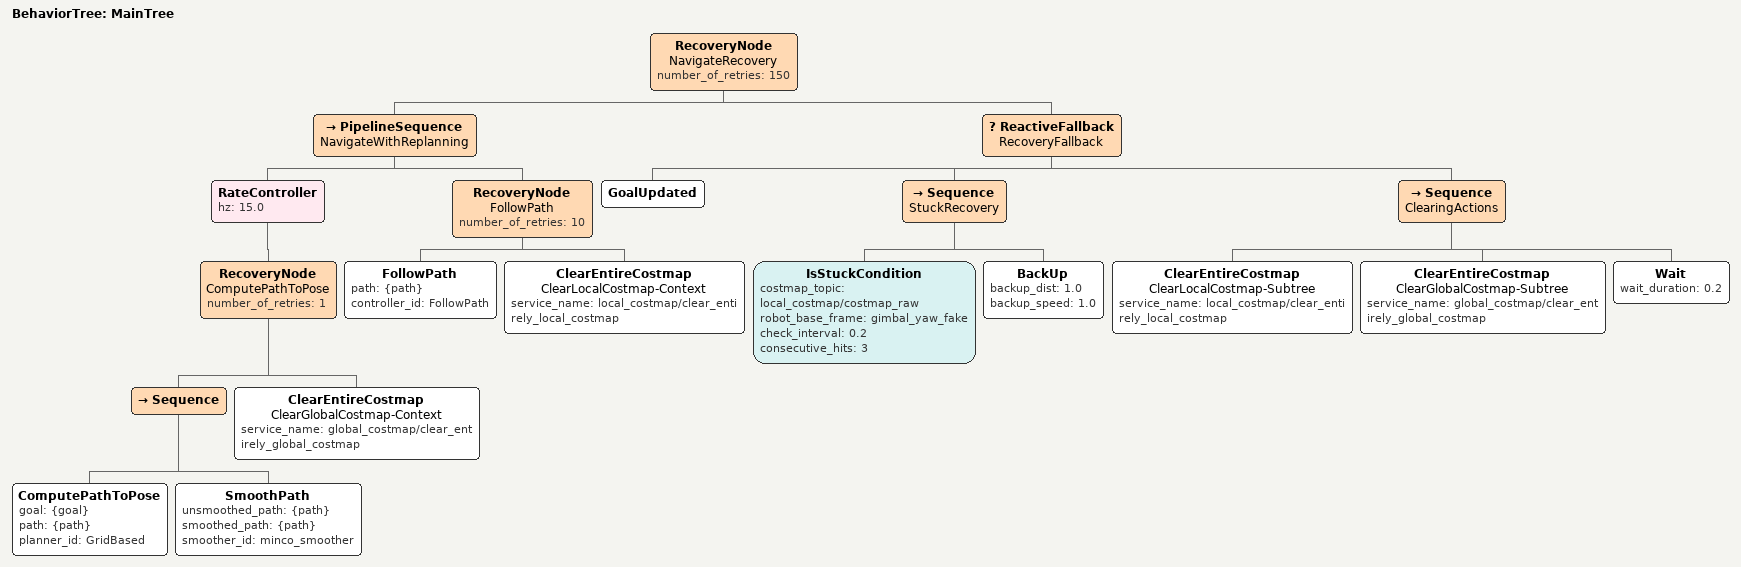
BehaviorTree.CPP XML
<?xml version="1.0" encoding="UTF-8"?>
<root BTCPP_format="3" main_tree_to_execute="MainTree">
  <BehaviorTree ID="MainTree">
    <RecoveryNode name="NavigateRecovery" number_of_retries="150">
      <PipelineSequence name="NavigateWithReplanning">
        <RateController hz="15.0">
          <RecoveryNode name="ComputePathToPose" number_of_retries="1">
            <Sequence>
              <ComputePathToPose goal="{goal}" path="{path}" planner_id="GridBased"/>
              <SmoothPath unsmoothed_path="{path}" smoothed_path="{path}" smoother_id="minco_smoother"/>
            </Sequence>
            <ClearEntireCostmap name="ClearGlobalCostmap-Context" service_name="global_costmap/clear_entirely_global_costmap"/>
          </RecoveryNode>
        </RateController>
        <RecoveryNode name="FollowPath" number_of_retries="10">
          <FollowPath path="{path}" controller_id="FollowPath"/>
          <ClearEntireCostmap name="ClearLocalCostmap-Context" service_name="local_costmap/clear_entirely_local_costmap"/>
        </RecoveryNode>
      </PipelineSequence>
      <ReactiveFallback name="RecoveryFallback">
        <GoalUpdated/>
        <Sequence name="StuckRecovery">
          <IsStuckCondition costmap_topic="local_costmap/costmap_raw" robot_base_frame="gimbal_yaw_fake" check_interval="0.2" consecutive_hits="3"/>
          <BackUp backup_dist="1.0" backup_speed="1.0"/>
        </Sequence>
        <Sequence name="ClearingActions">
          <ClearEntireCostmap name="ClearLocalCostmap-Subtree" service_name="local_costmap/clear_entirely_local_costmap"/>
          <ClearEntireCostmap name="ClearGlobalCostmap-Subtree" service_name="global_costmap/clear_entirely_global_costmap"/>
          <Wait wait_duration="0.2"/>
        </Sequence>
      </ReactiveFallback>
    </RecoveryNode>
  </BehaviorTree>
</root>
